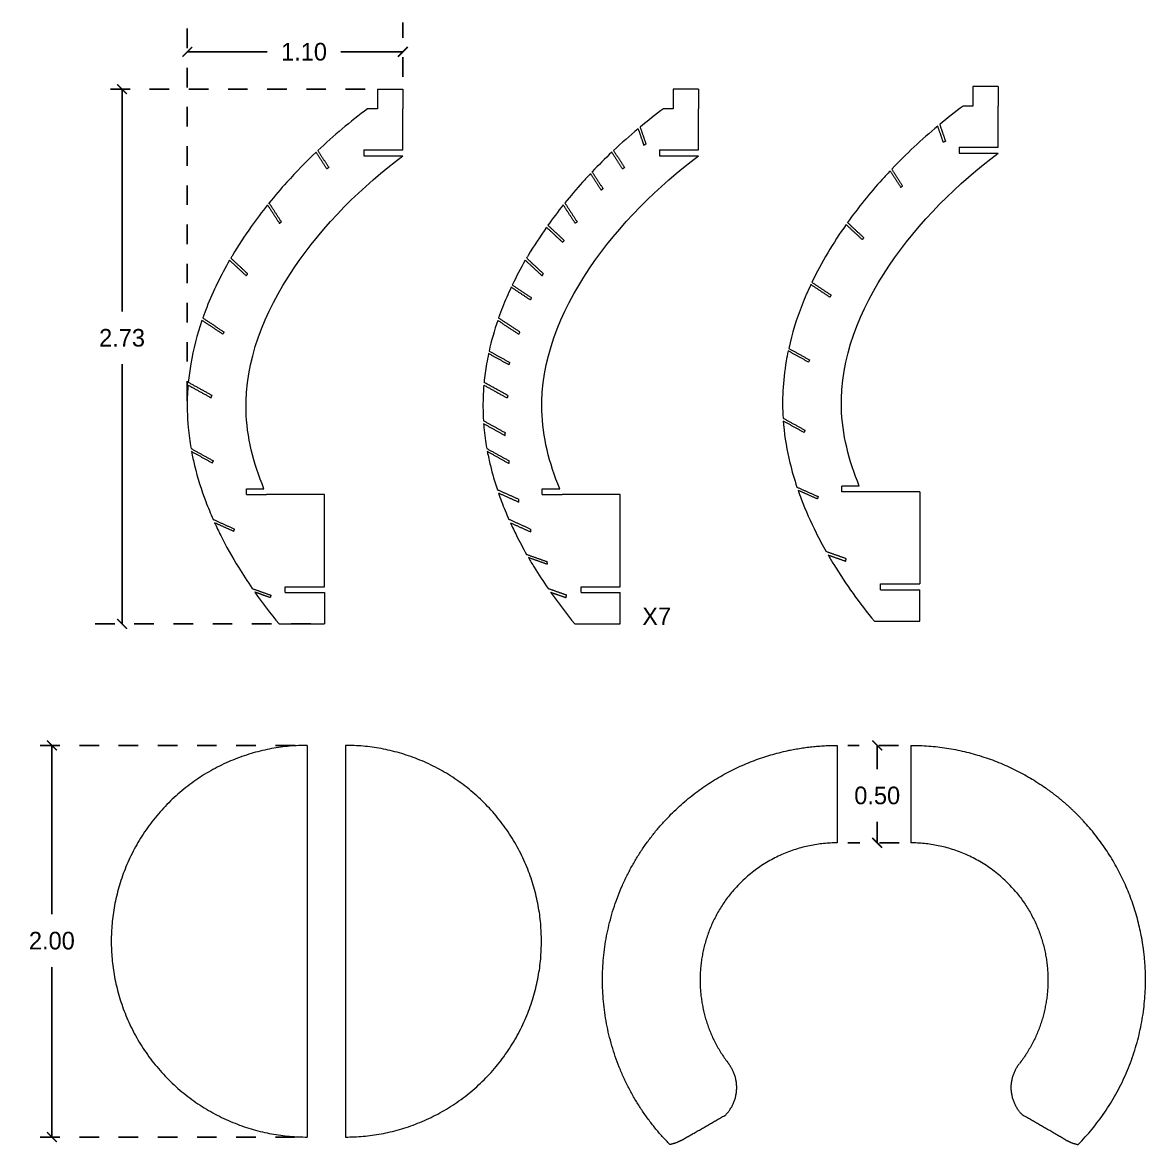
# Model space of a CAD drawing. Header units: metres. Extents: x 20.8 to 26.8, y 45.3 to 56.5.
# Drawn here: x 20.97 to 26.7, y 50.74 to 56.47 of the extents above; entities that cross this region are included whole.
import ezdxf

# ---------------------------------------------------------------- set-up
doc = ezdxf.new("R2010")
doc.units = ezdxf.units.M
doc.linetypes.add('HIDDEN', pattern=[9.525, 6.35, -3.175])
doc.layers.add('Make2D$Visible$Curves', color=7, linetype='Continuous', true_color=0x000000)
doc.layers.add('ΔΙΑΣΤΑΣΕΙΣ', color=60, linetype='Continuous')
doc.dimstyles.new('Copy of STANDARD_ACAD', dxfattribs={"dimtxt": 0.1, "dimasz": 0.1, "dimexe": 0.15, "dimexo": 0.0625, "dimgap": 0.09, "dimtad": 0, "dimtih": 1, "dimtoh": 1, "dimzin": 0, "dimdsep": 46, "dimtxsty": 'Standard', "dimblk": 'ARCHTICK', "dimcen": 0.09, "dimadec": 0, "dimazin": 0, "dimtfac": 1, "dimtofl": 0, "dimtmove": 0, "dimatfit": 3, "dimfxl": 1, "dimtolj": 1, "dimtzin": 0, "dimarcsym": 0})

# ---------------------------------------------------------------- blocks, each defined once
blk = doc.blocks.new('_ArchTick')
at = {"color": 0, "linetype": 'ByBlock', "const_width": 0.15}
blk.add_lwpolyline([(-0.5, -0.5), (0.5, 0.5)], dxfattribs=at)
blk = doc.blocks.new('*D2')
at = {"layer": 'Defpoints', "color": 0, "linetype": 'HIDDEN', "ltscale": 0.01, "transparency": 16777216}
for p in [(21.4819, 56.1282), (22.785, 56.1282), (22.5069, 53.3974)]:
    blk.add_point(p, dxfattribs=at)
at = {"layer": 'ΔΙΑΣΤΑΣΕΙΣ', "color": 0, "linetype": 'HIDDEN', "lineweight": -2, "ltscale": 0.01, "transparency": 16777216}
for p, q in [((22.7225, 56.1282), (21.3319, 56.1282)), ((22.4444, 53.3974), (21.3319, 53.3974))]:
    blk.add_line(p, q, dxfattribs=at)
at = {"layer": 'ΔΙΑΣΤΑΣΕΙΣ', "color": 0, "linetype": 'Continuous', "lineweight": -2, "ltscale": 0.01, "transparency": 16777216}
for p, q in [((21.4819, 56.1282), (21.4819, 54.9931)), ((21.4819, 53.3974), (21.4819, 54.7231))]:
    blk.add_line(p, q, dxfattribs=at)
at = {"layer": 'ΔΙΑΣΤΑΣΕΙΣ', "color": 0, "linetype": 'HIDDEN', "lineweight": -2, "ltscale": 0.01, "transparency": 16777216, "xscale": 0.05, "yscale": 0.05, "zscale": 0.05}
for p, rotation in [((21.4819, 56.1282), 90), ((21.4819, 53.3974), 270)]:
    blk.add_blockref('_ArchTick', p, dxfattribs=dict(at, rotation=rotation))
at = {"layer": 'ΔΙΑΣΤΑΣΕΙΣ', "color": 0, "linetype": 'HIDDEN', "lineweight": 5, "ltscale": 0.01, "transparency": 16777216, "insert": (21.4819, 54.8581), "char_height": 0.09, "attachment_point": 5}
blk.add_mtext('\\A1;2.73', dxfattribs=at)
blk = doc.blocks.new('*D3')
at = {"layer": 'Defpoints', "color": 0, "linetype": 'HIDDEN', "ltscale": 0.01, "transparency": 16777216}
for p in [(22.9146, 56.3187), (22.9146, 56.1282), (21.8149, 54.4745)]:
    blk.add_point(p, dxfattribs=at)
at = {"layer": 'ΔΙΑΣΤΑΣΕΙΣ', "color": 0, "linetype": 'HIDDEN', "lineweight": -2, "ltscale": 0.01, "transparency": 16777216}
for p, q in [((21.8149, 54.537), (21.8149, 56.4687)), ((22.9146, 56.1907), (22.9146, 56.4687))]:
    blk.add_line(p, q, dxfattribs=at)
at = {"layer": 'ΔΙΑΣΤΑΣΕΙΣ', "color": 0, "linetype": 'Continuous', "lineweight": -2, "ltscale": 0.01, "transparency": 16777216}
for p, q in [((21.8149, 56.3187), (22.2228, 56.3187)), ((22.9146, 56.3187), (22.5978, 56.3187))]:
    blk.add_line(p, q, dxfattribs=at)
at = {"layer": 'ΔΙΑΣΤΑΣΕΙΣ', "color": 0, "linetype": 'HIDDEN', "lineweight": -2, "ltscale": 0.01, "transparency": 16777216, "xscale": 0.05, "yscale": 0.05, "zscale": 0.05, "rotation": 180}
blk.add_blockref('_ArchTick', (21.8149, 56.3187), dxfattribs=at)
at = {"layer": 'ΔΙΑΣΤΑΣΕΙΣ', "color": 0, "linetype": 'HIDDEN', "lineweight": -2, "ltscale": 0.01, "transparency": 16777216, "xscale": 0.05, "yscale": 0.05, "zscale": 0.05}
blk.add_blockref('_ArchTick', (22.9146, 56.3187), dxfattribs=at)
at = {"layer": 'ΔΙΑΣΤΑΣΕΙΣ', "color": 0, "linetype": 'HIDDEN', "lineweight": 5, "ltscale": 0.01, "transparency": 16777216, "insert": (22.4103, 56.3187), "char_height": 0.09, "attachment_point": 5}
blk.add_mtext('\\A1;1.10', dxfattribs=at)
blk = doc.blocks.new('*D4')
at = {"layer": 'Defpoints', "color": 0, "linetype": 'HIDDEN', "ltscale": 0.01, "transparency": 16777216}
for p in [(21.1237, 52.7777), (22.4269, 52.7777), (22.4269, 50.7777)]:
    blk.add_point(p, dxfattribs=at)
at = {"layer": 'ΔΙΑΣΤΑΣΕΙΣ', "color": 0, "linetype": 'HIDDEN', "lineweight": -2, "ltscale": 0.01, "transparency": 16777216}
for p, q in [((22.3644, 52.7777), (20.9737, 52.7777)), ((22.3644, 50.7777), (20.9737, 50.7777))]:
    blk.add_line(p, q, dxfattribs=at)
at = {"layer": 'ΔΙΑΣΤΑΣΕΙΣ', "color": 0, "linetype": 'Continuous', "lineweight": -2, "ltscale": 0.01, "transparency": 16777216}
for p, q in [((21.1237, 52.7777), (21.1237, 51.915)), ((21.1237, 50.7777), (21.1237, 51.645))]:
    blk.add_line(p, q, dxfattribs=at)
at = {"layer": 'ΔΙΑΣΤΑΣΕΙΣ', "color": 0, "linetype": 'HIDDEN', "lineweight": -2, "ltscale": 0.01, "transparency": 16777216, "xscale": 0.05, "yscale": 0.05, "zscale": 0.05}
for p, rotation in [((21.1237, 52.7777), 90), ((21.1237, 50.7777), 270)]:
    blk.add_blockref('_ArchTick', p, dxfattribs=dict(at, rotation=rotation))
at = {"layer": 'ΔΙΑΣΤΑΣΕΙΣ', "color": 0, "linetype": 'HIDDEN', "lineweight": 5, "ltscale": 0.01, "transparency": 16777216, "insert": (21.1237, 51.78), "char_height": 0.09, "attachment_point": 5}
blk.add_mtext('\\A1;2.00', dxfattribs=at)
blk = doc.blocks.new('*D10')
at = {"layer": 'Defpoints', "color": 0, "linetype": 'HIDDEN', "ltscale": 0.01, "transparency": 16777216}
for p in [(25.3351, 52.7777), (25.5063, 52.7777), (25.5092, 52.2797)]:
    blk.add_point(p, dxfattribs=at)
at = {"layer": 'ΔΙΑΣΤΑΣΕΙΣ', "color": 0, "linetype": 'HIDDEN', "lineweight": -2, "ltscale": 0.01, "transparency": 16777216}
for p, q in [((25.4438, 52.7777), (25.1851, 52.7777)), ((25.4467, 52.2797), (25.1851, 52.2797))]:
    blk.add_line(p, q, dxfattribs=at)
at = {"layer": 'ΔΙΑΣΤΑΣΕΙΣ', "color": 0, "linetype": 'Continuous', "lineweight": -2, "ltscale": 0.01, "transparency": 16777216}
for p, q in [((25.3351, 52.7777), (25.3351, 52.6565)), ((25.3351, 52.2797), (25.3351, 52.3865))]:
    blk.add_line(p, q, dxfattribs=at)
at = {"layer": 'ΔΙΑΣΤΑΣΕΙΣ', "color": 0, "linetype": 'HIDDEN', "lineweight": -2, "ltscale": 0.01, "transparency": 16777216, "xscale": 0.05, "yscale": 0.05, "zscale": 0.05}
for p, rotation in [((25.3351, 52.7777), 90), ((25.3351, 52.2797), 270)]:
    blk.add_blockref('_ArchTick', p, dxfattribs=dict(at, rotation=rotation))
at = {"layer": 'ΔΙΑΣΤΑΣΕΙΣ', "color": 0, "linetype": 'HIDDEN', "lineweight": 5, "ltscale": 0.01, "transparency": 16777216, "insert": (25.3351, 52.5215), "char_height": 0.09, "attachment_point": 5}
blk.add_mtext('\\A1;0.50', dxfattribs=at)

msp = doc.modelspace()

# ---------------------------------------------------------------- linework, layer by layer
at = {"layer": 'Make2D$Visible$Curves', "color": 1, "lineweight": 5}
for points, degree in [([(22.785, 56.1282), (22.785, 56.0782), (22.785, 56.0282)], 2), ([(22.785, 56.1282), (22.8498, 56.1282), (22.9146, 56.1282)], 2), ([(22.9146, 56.1282), (22.9146, 56.0782), (22.9146, 56.0282)], 2), ([(24.4237, 56.1282), (24.359, 56.1282), (24.2942, 56.1282)], 2), ([(24.2942, 56.1282), (24.2942, 56.0782), (24.2942, 56.0282)], 2), ([(24.4237, 56.1282), (24.4237, 56.0782), (24.4237, 56.0282)], 2), ([(25.9525, 56.142), (25.8877, 56.142), (25.8229, 56.142)], 2), ([(25.8229, 56.142), (25.8229, 56.092), (25.8229, 56.042)], 2), ([(25.9525, 56.142), (25.9525, 56.092), (25.9525, 56.042)], 2), ([(22.735, 56.0282), (22.6463, 55.9619), (22.5613, 55.8905), (22.4808, 55.8144)], 3), ([(22.785, 56.0282), (22.76, 56.0282), (22.735, 56.0282)], 2), ([(22.9146, 55.8179), (22.9146, 55.9231), (22.9146, 56.0282)], 2), ([(24.2442, 56.0282), (24.2037, 55.998), (24.1641, 55.9668), (24.1252, 55.9346)], 3), ([(24.2942, 56.0282), (24.2692, 56.0282), (24.2442, 56.0282)], 2), ([(24.4237, 55.8179), (24.4237, 55.9231), (24.4237, 56.0282)], 2), ([(25.7729, 56.042), (25.7325, 56.0118), (25.6928, 55.9805), (25.654, 55.9483)], 3), ([(25.8229, 56.042), (25.7979, 56.042), (25.7729, 56.042)], 2), ([(25.9525, 55.8316), (25.9525, 55.9368), (25.9525, 56.042)], 2), ([(24.1252, 55.9346), (24.1401, 55.8913), (24.1549, 55.8479)], 2), ([(25.6439, 55.9398), (25.5617, 55.8709), (25.4833, 55.7975), (25.4094, 55.7197)], 3), ([(25.6723, 55.857), (25.6581, 55.8984), (25.6439, 55.9398)], 2), ([(25.654, 55.9483), (25.6689, 55.905), (25.6837, 55.8617)], 2), ([(24.1151, 55.9261), (24.0723, 55.8902), (24.0304, 55.8531), (23.9898, 55.8147)], 3), ([(24.1151, 55.9261), (24.1297, 55.8836), (24.1443, 55.8411)], 2), ([(22.7148, 55.8179), (22.7148, 55.8029), (22.7148, 55.7879)], 2), ([(22.7148, 55.8179), (22.8147, 55.8179), (22.9146, 55.8179)], 2), ([(24.1549, 55.8479), (24.1496, 55.8445), (24.1443, 55.8411)], 2), ([(24.2239, 55.8179), (24.2239, 55.8029), (24.2239, 55.7879)], 2), ([(24.2239, 55.8179), (24.3238, 55.8179), (24.4237, 55.8179)], 2), ([(25.6837, 55.8617), (25.678, 55.8593), (25.6723, 55.857)], 2), ([(25.7527, 55.8316), (25.7527, 55.8166), (25.7527, 55.8016)], 2), ([(25.7527, 55.8316), (25.8526, 55.8316), (25.9525, 55.8316)], 2), ([(22.527, 55.7206), (22.4993, 55.7632), (22.4717, 55.8058)], 2), ([(22.4808, 55.8144), (22.5088, 55.7713), (22.5369, 55.7281)], 2), ([(22.7148, 55.7879), (22.8147, 55.7879), (22.9146, 55.7879)], 2), ([(23.9807, 55.8061), (23.9465, 55.7736), (23.9131, 55.7402), (23.8807, 55.706)], 3), ([(24.0361, 55.7207), (24.0084, 55.7634), (23.9807, 55.8061)], 2), ([(23.9898, 55.8147), (24.0179, 55.7714), (24.046, 55.7281)], 2), ([(24.2239, 55.7879), (24.3238, 55.7879), (24.4237, 55.7879)], 2), ([(25.7527, 55.8016), (25.8526, 55.8016), (25.9525, 55.8016)], 2), ([(22.5369, 55.7281), (22.5319, 55.7243), (22.527, 55.7206)], 2), ([(23.9361, 55.6206), (23.9084, 55.6633), (23.8807, 55.706)], 2), ([(24.046, 55.7281), (24.0411, 55.7244), (24.0361, 55.7207)], 2), ([(25.4007, 55.7105), (25.4279, 55.6686), (25.4551, 55.6268)], 2), ([(25.4649, 55.6343), (25.4372, 55.677), (25.4094, 55.7197)], 2), ([(23.872, 55.6967), (23.8994, 55.6545), (23.9268, 55.6123)], 2), ([(23.9361, 55.6206), (23.9315, 55.6164), (23.9268, 55.6123)], 2), ([(25.4551, 55.6268), (25.46, 55.6306), (25.4649, 55.6343)], 2), ([(22.2242, 55.5367), (22.2547, 55.4898), (22.2852, 55.4429)], 2), ([(22.2324, 55.5469), (22.2311, 55.5455), (22.2298, 55.544)], 2), ([(22.2949, 55.4505), (22.2637, 55.4987), (22.2324, 55.5469)], 2), ([(23.7332, 55.5369), (23.7062, 55.503), (23.68, 55.4684), (23.6548, 55.4331)], 3), ([(23.7942, 55.443), (23.7637, 55.49), (23.7332, 55.5369)], 2), ([(23.7414, 55.5471), (23.7727, 55.4989), (23.804, 55.4507)], 2), ([(22.2852, 55.4429), (22.29, 55.4467), (22.2949, 55.4505)], 2), ([(23.6475, 55.4229), (23.6889, 55.3845), (23.7302, 55.346)], 2), ([(23.7377, 55.356), (23.6962, 55.3946), (23.6548, 55.4331)], 2), ([(23.804, 55.4507), (23.7991, 55.4469), (23.7942, 55.443)], 2), ([(25.2588, 55.3598), (25.2176, 55.3983), (25.1763, 55.4367)], 2), ([(25.1835, 55.4469), (25.225, 55.4083), (25.2665, 55.3697)], 2), ([(25.2665, 55.3697), (25.2627, 55.3648), (25.2588, 55.3598)], 2), ([(23.7377, 55.356), (23.734, 55.351), (23.7302, 55.346)], 2), ([(22.0305, 55.2544), (22.073, 55.2148), (22.1156, 55.1752)], 2), ([(22.1232, 55.1851), (22.0802, 55.2252), (22.0371, 55.2652)], 2), ([(23.5396, 55.2544), (23.5159, 55.2131), (23.4936, 55.171), (23.473, 55.1281)], 3), ([(23.6254, 55.1747), (23.5825, 55.2146), (23.5396, 55.2544)], 2), ([(23.6321, 55.1854), (23.5893, 55.2252), (23.5465, 55.2651)], 2), ([(23.6254, 55.1747), (23.6287, 55.18), (23.6321, 55.1854)], 2), ([(22.1156, 55.1752), (22.1194, 55.1802), (22.1232, 55.1851)], 2), ([(25.0936, 55.0658), (25.045, 55.0981), (24.9964, 55.1304)], 2), ([(25.0018, 55.1418), (25.0507, 55.1093), (25.0995, 55.0769)], 2), ([(23.5651, 55.0519), (23.5163, 55.0843), (23.4676, 55.1166)], 2), ([(23.473, 55.1281), (23.5219, 55.0956), (23.5708, 55.0632)], 2), ([(25.0995, 55.0769), (25.0966, 55.0714), (25.0936, 55.0658)], 2), ([(23.5708, 55.0632), (23.5679, 55.0576), (23.5651, 55.0519)], 2), ([(21.8941, 54.9598), (21.9478, 54.9241), (22.0016, 54.8884)], 2), ([(23.5108, 54.8884), (23.457, 54.9241), (23.4032, 54.9598)], 2), ([(21.9957, 54.8773), (21.9428, 54.9124), (21.8898, 54.9476)], 2), ([(23.399, 54.9476), (23.3814, 54.8962), (23.3665, 54.8438), (23.3548, 54.7908)], 3), ([(23.399, 54.9476), (23.4523, 54.9122), (23.5057, 54.8768)], 2), ([(22.0016, 54.8884), (21.9987, 54.8829), (21.9957, 54.8773)], 2), ([(23.5108, 54.8884), (23.5082, 54.8826), (23.5057, 54.8768)], 2), ([(23.3548, 54.7908), (23.4078, 54.7615), (23.4608, 54.7323)], 2), ([(24.9843, 54.7346), (24.9325, 54.7631), (24.8807, 54.7917)], 2), ([(24.8835, 54.8045), (24.9364, 54.7753), (24.9893, 54.7462)], 2), ([(23.4565, 54.7203), (23.4042, 54.7492), (23.352, 54.778)], 2), ([(23.4565, 54.7203), (23.4586, 54.7263), (23.4608, 54.7323)], 2), ([(24.9893, 54.7462), (24.9868, 54.7404), (24.9843, 54.7346)], 2), ([(21.8188, 54.6172), (21.8775, 54.5848), (21.9362, 54.5524)], 2), ([(21.9412, 54.564), (21.8806, 54.5974), (21.82, 54.6308)], 2), ([(23.3279, 54.6172), (23.3876, 54.5843), (23.4472, 54.5513)], 2), ([(23.4504, 54.564), (23.3898, 54.5974), (23.3292, 54.6308)], 2), ([(21.9362, 54.5524), (21.9387, 54.5582), (21.9412, 54.564)], 2), ([(23.4504, 54.564), (23.4488, 54.5577), (23.4472, 54.5513)], 2), ([(24.8546, 54.4484), (24.9106, 54.4176), (24.9666, 54.3867)], 2), ([(23.4378, 54.373), (23.3818, 54.4038), (23.3259, 54.4347)], 2), ([(23.4358, 54.3597), (23.3814, 54.3898), (23.3269, 54.4198)], 2), ([(24.9616, 54.3751), (24.9086, 54.4043), (24.8557, 54.4335)], 2), ([(24.9666, 54.3867), (24.9641, 54.3809), (24.9616, 54.3751)], 2), ([(23.4358, 54.3597), (23.4368, 54.3664), (23.4378, 54.373)], 2), ([(21.8337, 54.2933), (21.8908, 54.2618), (21.948, 54.2302)], 2), ([(21.943, 54.2186), (21.8898, 54.248), (21.8366, 54.2774)], 2), ([(23.3428, 54.2933), (23.4, 54.2618), (23.4572, 54.2302)], 2), ([(23.4561, 54.2164), (23.4009, 54.2469), (23.3457, 54.2774)], 2), ([(21.943, 54.2186), (21.9455, 54.2244), (21.948, 54.2302)], 2), ([(23.4561, 54.2164), (23.4567, 54.2233), (23.4572, 54.2302)], 2), ([(25.2438, 54.1016), (25.1992, 54.1016), (25.1546, 54.1016)], 2), ([(25.1546, 54.0716), (25.1546, 54.0866), (25.1546, 54.1016)], 2), ([(22.1167, 54.0579), (22.1167, 54.0729), (22.1167, 54.0879)], 2), ([(22.1167, 54.0879), (22.1613, 54.0879), (22.2059, 54.0879)], 2), ([(22.1167, 54.0579), (22.1677, 54.0579), (22.2187, 54.0579)], 2), ([(22.5146, 54.0579), (22.3666, 54.0579), (22.2187, 54.0579)], 2), ([(22.5146, 53.5879), (22.5146, 53.8229), (22.5146, 54.0579)], 2), ([(23.5046, 54.0342), (23.4507, 54.0585), (23.3968, 54.0827)], 2), ([(23.4024, 54.0664), (23.4539, 54.0432), (23.5054, 54.0201)], 2), ([(23.6258, 54.0579), (23.6258, 54.0729), (23.6258, 54.0879)], 2), ([(23.6258, 54.0879), (23.6705, 54.0879), (23.7151, 54.0879)], 2), ([(23.6258, 54.0579), (23.6768, 54.0579), (23.7278, 54.0579)], 2), ([(24.0237, 54.0579), (23.8758, 54.0579), (23.7278, 54.0579)], 2), ([(24.0237, 53.5879), (24.0237, 53.8229), (24.0237, 54.0579)], 2), ([(24.9256, 54.0964), (24.9795, 54.0722), (25.0334, 54.048)], 2), ([(25.0294, 54.036), (24.9802, 54.058), (24.9311, 54.0801)], 2), ([(25.0334, 54.048), (25.0314, 54.042), (25.0294, 54.036)], 2), ([(25.2566, 54.0716), (25.2056, 54.0716), (25.1546, 54.0716)], 2), ([(25.5525, 54.0716), (25.4045, 54.0716), (25.2566, 54.0716)], 2), ([(25.5525, 54.0716), (25.5525, 53.9149), (25.5525, 53.7583), (25.5525, 53.6016)], 3), ([(23.5046, 54.0342), (23.505, 54.0272), (23.5054, 54.0201)], 2), ([(21.9466, 53.9314), (22.0013, 53.9068), (22.056, 53.8822)], 2), ([(23.5651, 53.8822), (23.5104, 53.9068), (23.4557, 53.9314)], 2), ([(22.0519, 53.8702), (22.0031, 53.8921), (21.9544, 53.914)], 2), ([(22.0519, 53.8702), (22.054, 53.8762), (22.056, 53.8822)], 2), ([(23.4635, 53.914), (23.5153, 53.8908), (23.567, 53.8676)], 2), ([(23.5651, 53.8822), (23.5661, 53.8749), (23.567, 53.8676)], 2), ([(23.5457, 53.753), (23.5971, 53.7348), (23.6485, 53.7166)], 2), ([(25.1772, 53.7304), (25.1259, 53.7486), (25.0745, 53.7667)], 2), ([(23.6517, 53.702), (23.6036, 53.7191), (23.5554, 53.7361)], 2), ([(23.6485, 53.7166), (23.6501, 53.7093), (23.6517, 53.702)], 2), ([(25.0841, 53.7499), (25.1291, 53.7339), (25.1741, 53.718)], 2), ([(25.1741, 53.718), (25.1757, 53.7242), (25.1772, 53.7304)], 2), ([(22.3147, 53.5579), (22.3147, 53.5729), (22.3147, 53.5879)], 2), ([(22.3147, 53.5879), (22.4146, 53.5879), (22.5146, 53.5879)], 2), ([(23.8238, 53.5879), (23.9238, 53.5879), (24.0237, 53.5879)], 2), ([(23.8238, 53.5579), (23.8238, 53.5729), (23.8238, 53.5879)], 2), ([(25.3526, 53.6016), (25.4525, 53.6016), (25.5525, 53.6016)], 2), ([(25.3526, 53.5716), (25.3526, 53.5866), (25.3526, 53.6016)], 2), ([(22.1463, 53.5781), (22.1938, 53.5613), (22.2412, 53.5445)], 2), ([(22.238, 53.5322), (22.1984, 53.5462), (22.1588, 53.5602)], 2), ([(22.1588, 53.5602), (22.198, 53.5044), (22.2395, 53.4502), (22.2828, 53.3974)], 3), ([(22.2412, 53.5445), (22.2396, 53.5384), (22.238, 53.5322)], 2), ([(22.3147, 53.5579), (22.4146, 53.5579), (22.5146, 53.5579)], 2), ([(22.5146, 53.5579), (22.5146, 53.4777), (22.5146, 53.3974)], 2), ([(23.7504, 53.5445), (23.7029, 53.5613), (23.6555, 53.5781)], 2), ([(23.6686, 53.5598), (23.7079, 53.546), (23.7472, 53.5322)], 2), ([(23.6686, 53.5598), (23.7076, 53.5041), (23.7489, 53.45), (23.7919, 53.3974)], 3), ([(23.676, 53.5488), (23.6762, 53.5488), (23.6764, 53.5487)], 2), ([(23.7472, 53.5322), (23.7488, 53.5383), (23.7504, 53.5445)], 2), ([(23.8238, 53.5579), (23.9238, 53.5579), (24.0237, 53.5579)], 2), ([(24.0237, 53.3974), (24.0237, 53.4777), (24.0237, 53.5579)], 2), ([(25.3526, 53.5716), (25.4525, 53.5716), (25.5525, 53.5716)], 2), ([(25.5525, 53.4112), (25.5525, 53.4914), (25.5525, 53.5716)], 2), ([(25.3207, 53.4112), (25.4366, 53.4112), (25.5525, 53.4112)], 2), ([(22.2828, 53.3974), (22.3987, 53.3974), (22.5146, 53.3974)], 2), ([(23.7919, 53.3974), (23.9078, 53.3974), (24.0237, 53.3974)], 2), ([(22.4269, 52.7777), (22.4269, 51.7777), (22.4269, 50.7777)], 2), ([(22.622, 52.7777), (22.622, 51.7777), (22.622, 50.7777)], 2), ([(25.1312, 52.7777), (25.1312, 52.5287), (25.1312, 52.2797)], 2), ([(25.5063, 52.7777), (25.5063, 52.5287), (25.5063, 52.2797)], 2)]:
    msp.add_open_spline(points, degree=degree, dxfattribs=at)
for points, degree, knots in [([(22.2059, 54.0879), (22.1522, 54.218), (21.9918, 54.8538), (22.5069, 55.4834), (22.9146, 55.7879)], 3, [4.063831, 4.063831, 4.063831, 4.063831, 4.475671, 6.002105, 6.002105, 6.002105, 6.002105]), ([(22.4717, 55.8058), (22.4201, 55.7568), (22.338, 55.6725), (22.2616, 55.583), (22.2324, 55.5469)], 3, [6.7669022, 6.7669022, 6.7669022, 6.7669022, 6.9803819, 7.1197808, 7.1197808, 7.1197808, 7.1197808]), ([(23.7151, 54.0879), (23.6614, 54.218), (23.501, 54.8538), (24.0161, 55.4834), (24.4237, 55.7879)], 3, [4.063831, 4.063831, 4.063831, 4.063831, 4.475671, 6.002105, 6.002105, 6.002105, 6.002105]), ([(25.2438, 54.1016), (25.1902, 54.2317), (25.0297, 54.8675), (25.5449, 55.4971), (25.9525, 55.8016)], 3, [4.063831, 4.063831, 4.063831, 4.063831, 4.475671, 6.002105, 6.002105, 6.002105, 6.002105]), ([(25.4007, 55.7105), (25.3872, 55.6961), (25.31, 55.6122), (25.2382, 55.5235), (25.1835, 55.4469)], 3, [6.9210654, 6.9210654, 6.9210654, 6.9210654, 6.9803819, 7.2628694, 7.2628694, 7.2628694, 7.2628694]), ([(23.872, 55.6967), (23.8584, 55.6823), (23.8136, 55.6336), (23.7706, 55.5832), (23.7414, 55.5471)], 3, [6.9210654, 6.9210654, 6.9210654, 6.9210654, 6.9803819, 7.1197155, 7.1197155, 7.1197155, 7.1197155]), ([(22.2242, 55.5367), (22.1955, 55.5007), (22.1324, 55.417), (22.0722, 55.3248), (22.0398, 55.2697), (22.0371, 55.2652)], 3, [7.1327875, 7.1327875, 7.1327875, 7.1327875, 7.2709953, 7.4471007, 7.4627964, 7.4627964, 7.4627964, 7.4627964]), ([(23.6475, 55.4229), (23.6145, 55.3762), (23.5803, 55.3238), (23.5486, 55.27), (23.546, 55.2655)], 3, [7.275397, 7.275397, 7.275397, 7.275397, 7.4471007, 7.4627964, 7.4627964, 7.4627964, 7.4627964]), ([(25.1763, 55.4367), (25.1433, 55.3899), (25.0807, 55.2941), (25.0264, 55.1933), (25.0018, 55.1418)], 3, [7.275397, 7.275397, 7.275397, 7.275397, 7.4471007, 7.6184341, 7.6184341, 7.6184341, 7.6184341]), ([(22.0305, 55.2544), (21.986, 55.1772), (21.9382, 55.0796), (21.9005, 54.978), (21.8941, 54.9598)], 3, [7.4755454, 7.4755454, 7.4755454, 7.4755454, 7.7428822, 7.800695, 7.800695, 7.800695, 7.800695]), ([(24.9964, 55.1304), (24.9805, 55.0966), (24.9348, 54.9909), (24.9004, 54.8805), (24.8835, 54.8045)], 3, [7.6310653, 7.6310653, 7.6310653, 7.6310653, 7.7428822, 7.9766143, 7.9766143, 7.9766143, 7.9766143]), ([(23.4676, 55.1166), (23.4517, 55.0829), (23.4293, 55.031), (23.4096, 54.978), (23.4032, 54.9598)], 3, [7.6310653, 7.6310653, 7.6310653, 7.6310653, 7.7428822, 7.800695, 7.800695, 7.800695, 7.800695]), ([(21.8898, 54.9476), (21.8651, 54.8751), (21.8376, 54.7699), (21.8231, 54.6624), (21.82, 54.6308)], 3, [7.8136165, 7.8136165, 7.8136165, 7.8136165, 8.0434606, 8.1386963, 8.1386963, 8.1386963, 8.1386963]), ([(24.8807, 54.7917), (24.877, 54.7742), (24.864, 54.7065), (24.851, 54.5918), (24.8517, 54.4945), (24.8546, 54.4484)], 3, [7.9897174, 7.9897174, 7.9897174, 7.9897174, 8.0434606, 8.196589, 8.3350466, 8.3350466, 8.3350466, 8.3350466]), ([(23.352, 54.778), (23.3482, 54.7605), (23.3389, 54.7117), (23.3322, 54.6624), (23.3292, 54.6308)], 3, [7.9897174, 7.9897174, 7.9897174, 7.9897174, 8.0434606, 8.1386963, 8.1386963, 8.1386963, 8.1386963]), ([(21.8188, 54.6172), (21.8175, 54.6025), (21.8126, 54.5301), (21.8149, 54.4215), (21.8274, 54.3286), (21.8337, 54.2933)], 3, [8.152415, 8.152415, 8.152415, 8.152415, 8.196589, 8.3699722, 8.4775444, 8.4775444, 8.4775444, 8.4775444]), ([(23.3279, 54.6172), (23.3267, 54.6025), (23.3225, 54.5417), (23.323, 54.4808), (23.3259, 54.4347)], 3, [8.152415, 8.152415, 8.152415, 8.152415, 8.196589, 8.3350466, 8.3350466, 8.3350466, 8.3350466]), ([(23.3269, 54.4198), (23.3274, 54.4132), (23.3309, 54.3708), (23.3366, 54.3286), (23.3428, 54.2933)], 3, [8.3499859, 8.3499859, 8.3499859, 8.3499859, 8.3699722, 8.4775444, 8.4775444, 8.4775444, 8.4775444]), ([(24.8557, 54.4335), (24.8562, 54.4269), (24.8621, 54.355), (24.8816, 54.2412), (24.9119, 54.1371), (24.9256, 54.0964)], 3, [8.3499859, 8.3499859, 8.3499859, 8.3499859, 8.3699722, 8.5665126, 8.6951803, 8.6951803, 8.6951803, 8.6951803]), ([(21.8366, 54.2774), (21.841, 54.2535), (21.8597, 54.167), (21.8963, 54.0511), (21.9333, 53.9614), (21.9466, 53.9314)], 3, [8.4937583, 8.4937583, 8.4937583, 8.4937583, 8.5665126, 8.7591508, 8.8576487, 8.8576487, 8.8576487, 8.8576487]), ([(23.3457, 54.2774), (23.3502, 54.2535), (23.3644, 54.1879), (23.3832, 54.1233), (23.3968, 54.0827)], 3, [8.4937583, 8.4937583, 8.4937583, 8.4937583, 8.5665126, 8.6951803, 8.6951803, 8.6951803, 8.6951803]), ([(23.4024, 54.0664), (23.4075, 54.0516), (23.424, 54.0061), (23.4424, 53.9614), (23.4557, 53.9314)], 3, [8.712432, 8.712432, 8.712432, 8.712432, 8.7591508, 8.8576487, 8.8576487, 8.8576487, 8.8576487]), ([(24.9311, 54.0801), (24.9362, 54.0654), (24.9631, 53.9915), (25.0097, 53.8862), (25.0566, 53.7984), (25.0745, 53.7667)], 3, [8.712432, 8.712432, 8.712432, 8.712432, 8.7591508, 8.9482661, 9.0574782, 9.0574782, 9.0574782, 9.0574782]), ([(21.9544, 53.914), (21.9643, 53.8923), (22.0012, 53.815), (22.0642, 53.7021), (22.1217, 53.6139), (22.1463, 53.5781)], 3, [8.8766523, 8.8766523, 8.8766523, 8.8766523, 8.9482661, 9.1337025, 9.2640377, 9.2640377, 9.2640377, 9.2640377]), ([(23.4635, 53.914), (23.4734, 53.8923), (23.4994, 53.8379), (23.5278, 53.7847), (23.5457, 53.753)], 3, [8.8766523, 8.8766523, 8.8766523, 8.8766523, 8.9482661, 9.0574782, 9.0574782, 9.0574782, 9.0574782]), ([(23.5554, 53.7361), (23.5649, 53.7198), (23.5968, 53.6661), (23.6308, 53.6139), (23.6555, 53.5781)], 3, [9.0769079, 9.0769079, 9.0769079, 9.0769079, 9.1337025, 9.2640377, 9.2640377, 9.2640377, 9.2640377]), ([(25.0841, 53.7499), (25.0936, 53.7335), (25.1641, 53.615), (25.2452, 53.503), (25.3207, 53.4112)], 3, [9.0769079, 9.0769079, 9.0769079, 9.0769079, 9.1337025, 9.4905261, 9.4905261, 9.4905261, 9.4905261]), ([(24.3392, 50.7627), (24.3678, 50.7792), (24.3964, 50.7957), (24.4792, 50.8435), (24.562, 50.8913)], 2, [2.655139, 2.655139, 2.655139, 3, 3, 4, 4, 4]), ([(26.2982, 50.7627), (26.2696, 50.7792), (26.2411, 50.7957), (26.1582, 50.8435), (26.0754, 50.8913)], 2, [2.655139, 2.655139, 2.655139, 3, 3, 4, 4, 4])]:
    msp.add_open_spline(points, degree=degree, knots=knots, dxfattribs=at)
for points, weights, knots in [([(22.4269, 52.7777), (21.4269, 52.7777), (21.4269, 51.7777), (21.4269, 50.7777), (22.4269, 50.7777)], [1, 0.707106781187, 1, 0.707106781187, 1], [1.570796, 1.570796, 1.570796, 3.141593, 3.141593, 4.712389, 4.712389, 4.712389]), ([(24.2497, 52.391), (24.5039, 52.6672), (24.8702, 52.749), (24.9991, 52.7777), (25.1312, 52.7777)], [0.88802300576, 0.899250138024, 1, 0.977528205626, 0.967176152818], [-1.40788, -1.40788, -1.40788, -0.613941, -0.613941, -0.325499, -0.325499, -0.325499]), ([(25.5063, 52.7777), (25.8786, 52.7777), (26.1853, 52.5667), (26.2964, 52.4902), (26.3877, 52.391)], [0.967176152818, 0.939139729971, 1, 0.977068447494, 0.966757633574], [-0.325499, -0.325499, -0.325499, 0.455688, 0.455688, 0.750031, 0.750031, 0.750031]), ([(24.2772, 50.7396), (23.9442, 51.078), (23.9335, 51.5527), (23.9226, 52.0356), (24.2497, 52.391)], [1, 0.929648355189, 1, 0.927447462952, 1], [-3.371167, -3.371167, -3.371167, -2.41482, -2.41482, -1.40788, -1.40788, -1.40788]), ([(26.7023, 51.5112), (26.7093, 51.6331), (26.6915, 51.7539), (26.6379, 52.1193), (26.3877, 52.391)], [0.940578620398, 0.964836896527, 1, 0.939599488102, 0.966757633574], [-1.785881, -1.785881, -1.785881, -1.513138, -1.513138, -0.750031, -0.750031, -0.750031]), ([(24.5969, 52.032), (24.4312, 51.8363), (24.4312, 51.5797), (24.4312, 51.3413), (24.5767, 51.1525)], [0.855019797386, 0.868207751814, 1, 0.876362705362, 0.85710598114], [3.165222, 3.165222, 3.165222, 4.08407, 4.08407, 4.946063, 4.946063, 4.946063]), ([(26.0405, 52.032), (26.2063, 51.8363), (26.2063, 51.5797), (26.2063, 51.3413), (26.0607, 51.1525)], [0.855019797386, 0.868207751814, 1, 0.876362705362, 0.85710598114], [3.165222, 3.165222, 3.165222, 4.08407, 4.08407, 4.946063, 4.946063, 4.946063])]:
    msp.add_rational_spline(points, weights, degree=2, knots=knots, dxfattribs=at)
for points, weights in [([(23.622, 51.7777), (23.622, 52.7777), (22.622, 52.7777)], [1, 0.707106781187, 1]), ([(25.1312, 52.2797), (24.8066, 52.2797), (24.5969, 52.032)], [1, 0.838899029372, 0.855019797386]), ([(26.0405, 52.032), (25.8308, 52.2797), (25.5063, 52.2797)], [0.855019797386, 0.838899029372, 1]), ([(22.622, 50.7777), (23.622, 50.7777), (23.622, 51.7777)], [1, 0.707106781187, 1]), ([(26.3603, 50.7396), (26.6765, 51.061), (26.7023, 51.5112)], [1, 0.935897619, 1]), ([(24.562, 50.8913), (24.6822, 51.0156), (24.5767, 51.1525)], [1, 0.756628233984, 1]), ([(26.0754, 50.8913), (25.9552, 51.0156), (26.0607, 51.1525)], [1, 0.756628233984, 1]), ([(24.3392, 50.7627), (24.3102, 50.7459), (24.2772, 50.7396)], [1, 0.939297238545, 0.907171175602]), ([(26.2982, 50.7627), (26.3273, 50.7459), (26.3603, 50.7396)], [1, 0.939297238545, 0.907171175602])]:
    msp.add_rational_spline(points, weights, degree=2, dxfattribs=at)

# ---------------------------------------------------------------- texts
msp.add_text('X7', height=0.09, dxfattribs=at).set_placement((24.1361, 53.3914))

# ---------------------------------------------------------------- dimensions: what is measured, and where the dimension line sits
at = {"layer": 'ΔΙΑΣΤΑΣΕΙΣ', "linetype": 'HIDDEN', "lineweight": 5, "ltscale": 0.01}
dim = msp.add_linear_dim(base=(22.9146, 56.3187), p1=(21.8149, 54.4745), p2=(22.9146, 56.1282), dimstyle='Copy of STANDARD_ACAD', override={"dimtxt": 0.09, "dimasz": 0.05}, dxfattribs=at)
dim.commit()
dim.dimension.update_dxf_attribs({"geometry": '*D3', "text_midpoint": (22.4103, 56.3187), "dimtype": 160})
for base, p1, p2, picture, middle in [((21.4819, 56.1282), (22.5069, 53.3974), (22.785, 56.1282), '*D2', (21.4819, 54.8581)), ((21.1237, 52.7777), (22.4269, 50.7777), (22.4269, 52.7777), '*D4', (21.1237, 51.78)), ((25.3351, 52.7777), (25.5092, 52.2797), (25.5063, 52.7777), '*D10', (25.3351, 52.5215))]:
    dim = msp.add_linear_dim(base=base, p1=p1, p2=p2, angle=90, dimstyle='Copy of STANDARD_ACAD', override={"dimtxt": 0.09, "dimasz": 0.05}, dxfattribs=at)
    dim.commit()
    dim.dimension.update_dxf_attribs({"geometry": picture, "text_midpoint": middle, "dimtype": 160})

doc.saveas('drawing.dxf')
